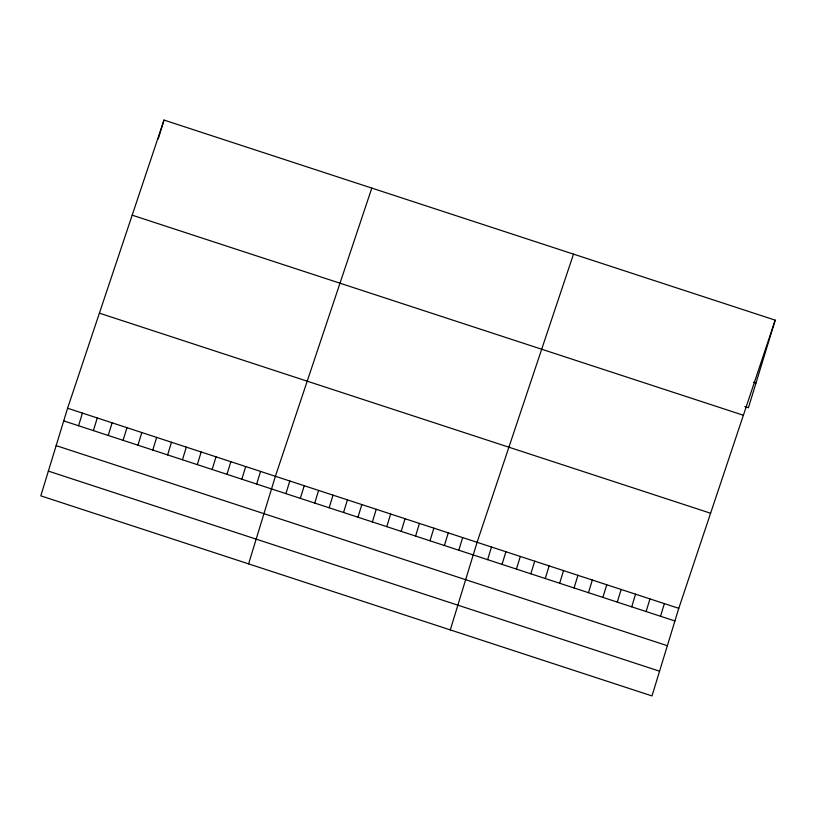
<?xml version="1.0" encoding="UTF-8"?>
<svg xmlns="http://www.w3.org/2000/svg" width="816" height="816" viewBox="0 0 816 816"><rect width="100%" height="100%" fill="white"/><g stroke="black" fill="none" stroke-linecap="round" stroke-linejoin="round"><path stroke-width="1.22" d="M67.585 408.245L40.8 495.842L651.994 695.936L678.779 608.338L775.2 320.158L164.006 120.064L67.585 408.245L678.779 608.338M158.243 138.893L164.006 120.064M78.56 425.748L82.426 413.11M93.401 430.613L97.267 417.965M108.242 435.469L112.108 422.821M123.094 440.324L126.959 427.686M137.935 445.189L141.8 432.541M152.776 450.044L156.641 437.407M167.617 454.91L171.482 442.262M182.468 459.765L186.323 447.117M197.309 464.62L201.175 451.982M212.15 469.486L216.016 456.838M226.991 474.341L230.857 461.703M241.832 479.206L245.698 466.558M256.683 484.061L260.549 471.424M248.605 563.876L275.39 476.279L371.81 188.098M285.926 493.639L289.792 480.991M300.339 498.352L304.205 485.714M314.741 503.074L318.607 490.426M329.154 507.787L333.02 495.139M343.556 512.499L347.422 499.861M357.959 517.222L361.825 504.574M372.371 521.934L376.237 509.296M386.774 526.646L390.64 514.009M401.186 531.369L405.052 518.721M415.589 536.081L419.455 523.444M430.001 540.804L433.867 528.156M444.404 545.516L448.27 532.879M458.806 550.229L462.672 537.591M450.299 629.901L477.085 542.303L573.505 254.123M487.621 559.664L491.487 547.026M502.034 564.386L505.9 551.738M516.436 569.099L520.302 556.461M530.849 573.811L534.715 561.173M545.251 578.534L549.117 565.886M559.664 583.246L563.519 570.608M574.066 587.969L577.932 575.321M588.469 592.681L592.334 580.033M602.881 597.394L606.747 584.756M617.284 602.116L621.149 589.468M631.696 606.829L635.562 594.191M646.099 611.551L649.964 598.903M660.511 616.264L664.367 603.616M775.2 320.158L748.415 407.755L744.814 406.572M753.576 382.235L755.983 383.02M132.182 215.169L743.376 415.252M99.399 313.15L710.593 513.233M63.719 420.893L674.914 620.976M56.151 445.628L667.355 645.711M48.358 471.107L659.563 671.201"/></g></svg>
